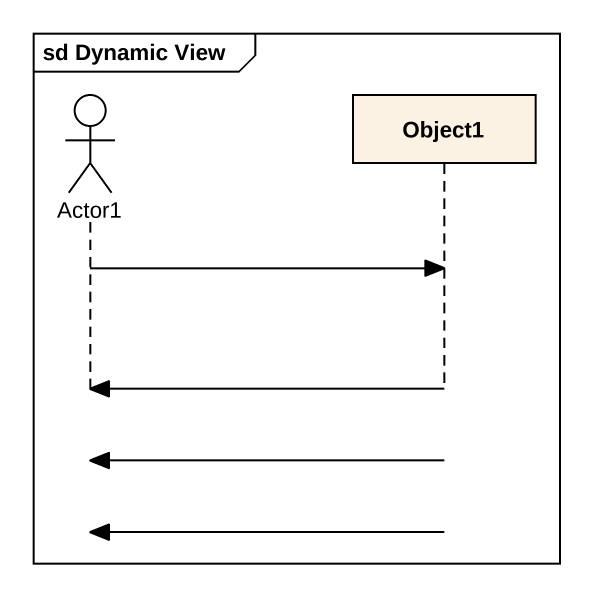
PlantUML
@startuml
mainframe sd Dynamic View
hide footbox
actor Actor1
participant Object1

Actor1 -> Object1
Object1 -> Actor1
Object1 -> Actor1
Object1 -> Actor1
@enduml
